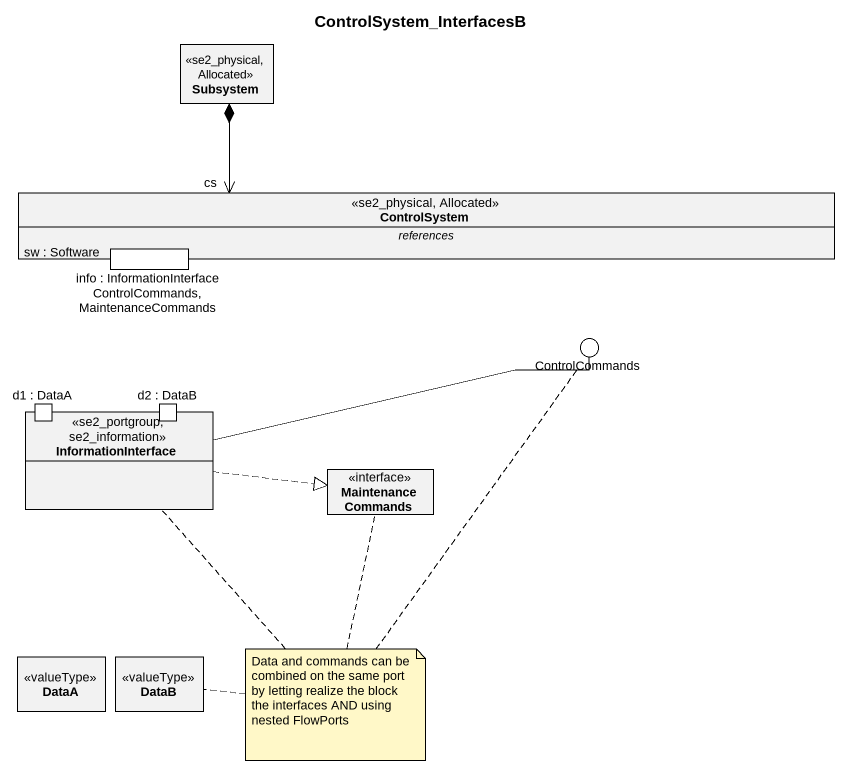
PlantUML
@startuml
title ControlSystem_InterfacesB
allowmixing
hide circle
hide empty members
class Subsystem <<se2_physical, Allocated>>
class ControlSystem <<se2_physical, Allocated>> {
  -- references --
  sw : Software
  -- ports --
  info : InformationInterface ControlCommands, MaintenanceCommands
}
() ControlCommands
rectangle InformationInterface <<se2_portgroup, se2_information>> {
  port "d1 : DataA" as d1_DataA
  port "d2 : DataB" as d2_DataB
}
interface MaintenanceCommands
class DataA <<valueType>>
class DataB <<valueType>>
Subsystem *--> "cs" ControlSystem
InformationInterface -right- ControlCommands
InformationInterface .right.|> MaintenanceCommands
note as N1
  Data and commands can be combined on the same port by letting realize the block the interfaces AND using nested FlowPorts
end note
N1 .. DataB
N1 .. ControlCommands
N1 .. InformationInterface
N1 .. MaintenanceCommands
@enduml
